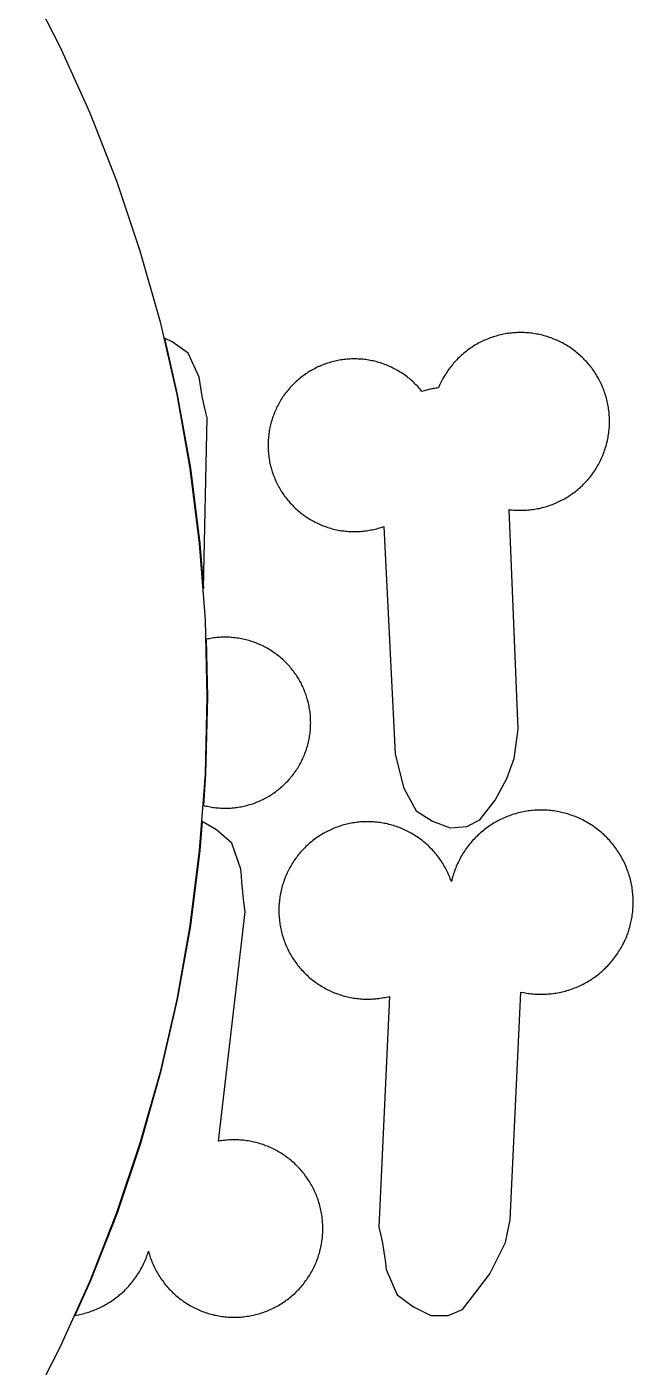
# Model space of a CAD drawing. Extents: x -246 to 246, y -104 to 199.
# Drawn here: x 176.02 to 184.8, y 80.71 to 100.11 of the extents above; entities that cross this region are included whole.
import ezdxf

# ---------------------------------------------------------------- set-up
doc = ezdxf.new("R2010")
doc.units = 0
doc.layers.add('Add_Red', color=1, linetype='Continuous')
doc.layers.add('Outline_Red', color=1, linetype='Continuous')

msp = doc.modelspace()

# ---------------------------------------------------------------- linework, layer by layer
at = {"layer": 'Add_Red'}
for points in [[(182.389, 88.537), (182.578, 88.637), (182.799, 88.918), (182.966, 89.234), (183.074, 89.522), (183.133, 89.946), (182.999, 93.125), (183.021, 93.123), (183.044, 93.12), (183.066, 93.118), (183.088, 93.117), (183.111, 93.116), (183.133, 93.115), (183.168, 93.114), (183.19, 93.115), (183.213, 93.115), (183.235, 93.116), (183.257, 93.117), (183.28, 93.119), (183.302, 93.121), (183.324, 93.124), (183.347, 93.127), (183.369, 93.13), (183.391, 93.134), (183.413, 93.138), (183.435, 93.142), (183.457, 93.147), (183.479, 93.153), (183.501, 93.158), (183.522, 93.164), (183.544, 93.171), (183.565, 93.177), (183.586, 93.184), (183.607, 93.192), (183.628, 93.2), (183.649, 93.208), (183.67, 93.217), (183.691, 93.225), (183.711, 93.235), (183.731, 93.244), (183.751, 93.254), (183.771, 93.265), (183.791, 93.276), (183.811, 93.287), (183.83, 93.298), (183.849, 93.31), (183.868, 93.322), (183.887, 93.334), (183.905, 93.347), (183.923, 93.36), (183.941, 93.373), (183.959, 93.387), (183.977, 93.401), (183.994, 93.415), (184.011, 93.43), (184.028, 93.445), (184.045, 93.46), (184.061, 93.475), (184.077, 93.491), (184.093, 93.507), (184.108, 93.523), (184.123, 93.54), (184.138, 93.556), (184.153, 93.574), (184.167, 93.591), (184.181, 93.608), (184.195, 93.626), (184.208, 93.644), (184.221, 93.663), (184.234, 93.681), (184.246, 93.7), (184.258, 93.719), (184.27, 93.738), (184.281, 93.757), (184.292, 93.777), (184.303, 93.796), (184.313, 93.816), (184.323, 93.836), (184.333, 93.857), (184.342, 93.877), (184.351, 93.898), (184.36, 93.918), (184.368, 93.939), (184.376, 93.96), (184.383, 93.981), (184.39, 94.003), (184.397, 94.024), (184.404, 94.046), (184.41, 94.067), (184.415, 94.089), (184.423, 94.124), (184.428, 94.146), (184.432, 94.168), (184.436, 94.19), (184.44, 94.212), (184.443, 94.234), (184.445, 94.257), (184.448, 94.279), (184.45, 94.301), (184.451, 94.324), (184.452, 94.346), (184.453, 94.369), (184.453, 94.4), (184.453, 94.422), (184.453, 94.445), (184.452, 94.467), (184.45, 94.49), (184.448, 94.512), (184.446, 94.534), (184.444, 94.557), (184.441, 94.579), (184.438, 94.601), (184.434, 94.623), (184.43, 94.645), (184.425, 94.667), (184.42, 94.689), (184.415, 94.711), (184.41, 94.733), (184.404, 94.754), (184.397, 94.776), (184.39, 94.797), (184.383, 94.818), (184.376, 94.84), (184.368, 94.861), (184.36, 94.882), (184.351, 94.902), (184.342, 94.923), (184.333, 94.943), (184.323, 94.963), (184.313, 94.984), (184.303, 95.003), (184.292, 95.023), (184.281, 95.043), (184.27, 95.062), (184.258, 95.081), (184.246, 95.1), (184.234, 95.119), (184.221, 95.137), (184.208, 95.156), (184.195, 95.174), (184.181, 95.191), (184.167, 95.209), (184.153, 95.226), (184.138, 95.243), (184.123, 95.26), (184.108, 95.277), (184.093, 95.293), (184.077, 95.309), (184.061, 95.325), (184.045, 95.34), (184.028, 95.355), (184.011, 95.37), (183.994, 95.385), (183.977, 95.399), (183.959, 95.413), (183.941, 95.427), (183.923, 95.44), (183.905, 95.453), (183.887, 95.466), (183.868, 95.478), (183.849, 95.49), (183.83, 95.502), (183.811, 95.513), (183.791, 95.524), (183.771, 95.535), (183.751, 95.545), (183.731, 95.555), (183.711, 95.565), (183.691, 95.574), (183.67, 95.583), (183.649, 95.592), (183.628, 95.6), (183.607, 95.608), (183.586, 95.615), (183.549, 95.628), (183.528, 95.634), (183.506, 95.64), (183.484, 95.646), (183.463, 95.651), (183.441, 95.656), (183.419, 95.661), (183.397, 95.665), (183.375, 95.669), (183.352, 95.672), (183.33, 95.675), (183.308, 95.678), (183.286, 95.68), (183.263, 95.682), (183.241, 95.683), (183.218, 95.685), (183.196, 95.685), (183.168, 95.686), (183.145, 95.685), (183.123, 95.685), (183.1, 95.684), (183.078, 95.682), (183.056, 95.681), (183.033, 95.678), (183.011, 95.676), (182.989, 95.673), (182.967, 95.67), (182.945, 95.666), (182.922, 95.662), (182.9, 95.657), (182.879, 95.653), (182.857, 95.647), (182.835, 95.642), (182.813, 95.636), (182.792, 95.629), (182.77, 95.623), (182.749, 95.615), (182.728, 95.608), (182.707, 95.6), (182.686, 95.592), (182.665, 95.583), (182.645, 95.574), (182.624, 95.565), (182.604, 95.555), (182.584, 95.545), (182.564, 95.535), (182.544, 95.524), (182.525, 95.513), (182.506, 95.502), (182.486, 95.49), (182.468, 95.478), (182.449, 95.466), (182.43, 95.453), (182.412, 95.44), (182.394, 95.427), (182.376, 95.413), (182.359, 95.399), (182.341, 95.385), (182.324, 95.37), (182.308, 95.355), (182.291, 95.34), (182.275, 95.325), (182.259, 95.309), (182.243, 95.293), (182.228, 95.277), (182.212, 95.26), (182.197, 95.243), (182.183, 95.226), (182.169, 95.209), (182.155, 95.191), (182.141, 95.174), (182.128, 95.156), (182.115, 95.137), (182.102, 95.119), (182.09, 95.1), (182.077, 95.081), (182.066, 95.062), (182.054, 95.043), (182.043, 95.023), (182.033, 95.003), (182.022, 94.984), (182.012, 94.963), (182.003, 94.943), (181.993, 94.923), (181.977, 94.884), (181.959, 94.882), (181.942, 94.88), (181.925, 94.878), (181.907, 94.875), (181.89, 94.872), (181.873, 94.869), (181.856, 94.865), (181.839, 94.861), (181.822, 94.857), (181.805, 94.853), (181.788, 94.848), (181.771, 94.843), (181.739, 94.832), (181.725, 94.849), (181.711, 94.866), (181.697, 94.882), (181.682, 94.899), (181.668, 94.915), (181.652, 94.93), (181.637, 94.946), (181.621, 94.961), (181.605, 94.976), (181.589, 94.99), (181.573, 95.005), (181.556, 95.019), (181.539, 95.032), (181.522, 95.046), (181.505, 95.059), (181.487, 95.072), (181.469, 95.084), (181.451, 95.097), (181.433, 95.108), (181.414, 95.12), (181.396, 95.131), (181.377, 95.142), (181.358, 95.153), (181.338, 95.163), (181.319, 95.173), (181.299, 95.183), (181.28, 95.192), (181.26, 95.201), (181.24, 95.209), (181.219, 95.217), (181.199, 95.225), (181.179, 95.233), (181.158, 95.24), (181.137, 95.247), (181.116, 95.253), (181.095, 95.259), (181.074, 95.265), (181.053, 95.27), (181.032, 95.275), (181.011, 95.279), (180.989, 95.284), (180.968, 95.287), (180.946, 95.291), (180.925, 95.294), (180.903, 95.296), (180.881, 95.299), (180.859, 95.301), (180.838, 95.302), (180.816, 95.303), (180.794, 95.304), (180.761, 95.305), (180.739, 95.304), (180.717, 95.304), (180.695, 95.303), (180.673, 95.302), (180.652, 95.3), (180.63, 95.298), (180.608, 95.295), (180.587, 95.292), (180.565, 95.289), (180.544, 95.286), (180.522, 95.282), (180.501, 95.277), (180.48, 95.273), (180.458, 95.267), (180.437, 95.262), (180.416, 95.256), (180.395, 95.25), (180.375, 95.243), (180.354, 95.237), (180.333, 95.229), (180.313, 95.222), (180.293, 95.214), (180.272, 95.205), (180.252, 95.197), (180.233, 95.188), (180.213, 95.178), (180.193, 95.168), (180.174, 95.158), (180.155, 95.148), (180.136, 95.137), (180.117, 95.126), (180.093, 95.112), (180.075, 95.1), (180.057, 95.088), (180.039, 95.075), (180.021, 95.062), (180.004, 95.049), (179.987, 95.036), (179.97, 95.022), (179.953, 95.008), (179.936, 94.994), (179.92, 94.98), (179.904, 94.965), (179.888, 94.95), (179.873, 94.934), (179.858, 94.919), (179.843, 94.903), (179.828, 94.887), (179.814, 94.87), (179.8, 94.854), (179.786, 94.837), (179.772, 94.82), (179.759, 94.802), (179.746, 94.785), (179.734, 94.767), (179.721, 94.749), (179.709, 94.731), (179.698, 94.712), (179.687, 94.694), (179.676, 94.675), (179.665, 94.656), (179.655, 94.636), (179.645, 94.617), (179.635, 94.597), (179.626, 94.578), (179.617, 94.558), (179.608, 94.538), (179.6, 94.518), (179.592, 94.497), (179.584, 94.477), (179.577, 94.456), (179.57, 94.436), (179.564, 94.415), (179.558, 94.394), (179.552, 94.373), (179.547, 94.352), (179.542, 94.33), (179.537, 94.309), (179.533, 94.288), (179.529, 94.266), (179.526, 94.245), (179.522, 94.223), (179.52, 94.201), (179.517, 94.18), (179.515, 94.158), (179.514, 94.136), (179.513, 94.115), (179.512, 94.093), (179.511, 94.055), (179.511, 94.033), (179.512, 94.012), (179.513, 93.99), (179.514, 93.968), (179.516, 93.946), (179.518, 93.925), (179.52, 93.903), (179.523, 93.881), (179.527, 93.86), (179.53, 93.838), (179.534, 93.817), (179.538, 93.795), (179.543, 93.774), (179.548, 93.753), (179.554, 93.732), (179.56, 93.711), (179.566, 93.69), (179.572, 93.669), (179.579, 93.648), (179.587, 93.628), (179.594, 93.607), (179.602, 93.587), (179.61, 93.567), (179.619, 93.547), (179.628, 93.527), (179.638, 93.506), (179.648, 93.486), (179.658, 93.467), (179.669, 93.448), (179.679, 93.429), (179.691, 93.41), (179.702, 93.391), (179.714, 93.373), (179.726, 93.355), (179.738, 93.337), (179.751, 93.319), (179.764, 93.302), (179.777, 93.284), (179.791, 93.267), (179.805, 93.251), (179.819, 93.234), (179.833, 93.218), (179.848, 93.202), (179.863, 93.186), (179.878, 93.17), (179.894, 93.155), (179.91, 93.14), (179.926, 93.125), (179.942, 93.111), (179.959, 93.097), (179.976, 93.083), (179.993, 93.069), (180.01, 93.056), (180.028, 93.043), (180.045, 93.031), (180.063, 93.018), (180.082, 93.006), (180.1, 92.995), (180.119, 92.983), (180.138, 92.972), (180.157, 92.961), (180.176, 92.951), (180.195, 92.941), (180.215, 92.931), (180.234, 92.922), (180.254, 92.913), (180.274, 92.904), (180.294, 92.896), (180.315, 92.888), (180.335, 92.88), (180.356, 92.873), (180.376, 92.866), (180.397, 92.86), (180.418, 92.854), (180.439, 92.848), (180.46, 92.842), (180.481, 92.837), (180.503, 92.833), (180.524, 92.828), (180.546, 92.824), (180.567, 92.821), (180.589, 92.818), (180.61, 92.815), (180.632, 92.812), (180.654, 92.81), (180.675, 92.809), (180.697, 92.807), (180.719, 92.806), (180.761, 92.806), (180.782, 92.806), (180.804, 92.806), (180.826, 92.807), (180.848, 92.809), (180.87, 92.81), (180.891, 92.812), (180.913, 92.815), (180.935, 92.818), (180.956, 92.821), (180.978, 92.825), (180.999, 92.829), (181.02, 92.833), (181.042, 92.838), (181.063, 92.843), (181.084, 92.848), (181.105, 92.854), (181.126, 92.86), (181.147, 92.867), (181.186, 92.88), (181.349, 89.59), (181.469, 89.102), (181.653, 88.764), (181.892, 88.614), (182.146, 88.518), (182.389, 88.537)], [(178.629, 94.451), (178.597, 94.585), (178.577, 94.675), (178.559, 94.766), (178.542, 94.857), (178.527, 94.948), (178.514, 95.039), (178.352, 95.388), (178.124, 95.553), (178.011, 95.605), (178.197, 94.791), (178.387, 93.722), (178.524, 92.634), (178.574, 91.981), (178.629, 94.451)], [(178.928, 88.804), (178.95, 88.805), (178.971, 88.806), (178.993, 88.808), (179.014, 88.81), (179.036, 88.812), (179.057, 88.815), (179.078, 88.818), (179.1, 88.821), (179.121, 88.825), (179.142, 88.829), (179.163, 88.834), (179.184, 88.839), (179.205, 88.844), (179.226, 88.85), (179.247, 88.856), (179.267, 88.862), (179.288, 88.869), (179.314, 88.878), (179.334, 88.886), (179.354, 88.894), (179.374, 88.902), (179.394, 88.911), (179.413, 88.92), (179.433, 88.929), (179.452, 88.938), (179.471, 88.948), (179.49, 88.959), (179.509, 88.969), (179.528, 88.98), (179.546, 88.992), (179.564, 89.003), (179.582, 89.015), (179.6, 89.027), (179.618, 89.04), (179.635, 89.053), (179.652, 89.066), (179.669, 89.079), (179.686, 89.093), (179.702, 89.107), (179.718, 89.121), (179.734, 89.136), (179.75, 89.151), (179.765, 89.166), (179.78, 89.181), (179.795, 89.197), (179.81, 89.213), (179.824, 89.229), (179.838, 89.246), (179.852, 89.262), (179.865, 89.279), (179.879, 89.296), (179.891, 89.314), (179.904, 89.331), (179.916, 89.349), (179.928, 89.367), (179.94, 89.385), (179.951, 89.404), (179.962, 89.422), (179.973, 89.441), (179.983, 89.46), (179.993, 89.479), (180.002, 89.498), (180.012, 89.518), (180.021, 89.538), (180.029, 89.557), (180.038, 89.577), (180.045, 89.597), (180.053, 89.618), (180.06, 89.638), (180.067, 89.658), (180.074, 89.679), (180.08, 89.7), (180.085, 89.721), (180.091, 89.741), (180.096, 89.762), (180.101, 89.783), (180.105, 89.805), (180.109, 89.826), (180.112, 89.847), (180.116, 89.869), (180.118, 89.89), (180.121, 89.911), (180.123, 89.933), (180.125, 89.954), (180.126, 89.976), (180.127, 89.997), (180.127, 90.019), (180.128, 90.041), (180.127, 90.066), (180.127, 90.088), (180.126, 90.11), (180.124, 90.131), (180.123, 90.153), (180.12, 90.174), (180.118, 90.196), (180.115, 90.217), (180.112, 90.238), (180.108, 90.26), (180.104, 90.281), (180.1, 90.302), (180.095, 90.323), (180.09, 90.344), (180.084, 90.365), (180.079, 90.386), (180.072, 90.406), (180.06, 90.443), (180.053, 90.464), (180.045, 90.484), (180.038, 90.504), (180.029, 90.524), (180.021, 90.544), (180.012, 90.563), (180.002, 90.583), (179.993, 90.602), (179.983, 90.621), (179.973, 90.64), (179.962, 90.659), (179.951, 90.678), (179.94, 90.696), (179.928, 90.714), (179.916, 90.732), (179.904, 90.75), (179.891, 90.768), (179.879, 90.785), (179.865, 90.802), (179.852, 90.819), (179.838, 90.836), (179.824, 90.852), (179.81, 90.868), (179.795, 90.884), (179.78, 90.9), (179.765, 90.915), (179.75, 90.931), (179.734, 90.945), (179.718, 90.96), (179.702, 90.974), (179.686, 90.988), (179.669, 91.002), (179.652, 91.015), (179.635, 91.029), (179.618, 91.041), (179.6, 91.054), (179.582, 91.066), (179.564, 91.078), (179.546, 91.09), (179.528, 91.101), (179.509, 91.112), (179.49, 91.123), (179.471, 91.133), (179.452, 91.143), (179.433, 91.153), (179.413, 91.162), (179.394, 91.171), (179.374, 91.179), (179.354, 91.188), (179.334, 91.196), (179.314, 91.203), (179.293, 91.21), (179.273, 91.217), (179.252, 91.224), (179.232, 91.23), (179.211, 91.236), (179.19, 91.241), (179.169, 91.246), (179.148, 91.251), (179.127, 91.255), (179.105, 91.259), (179.084, 91.262), (179.063, 91.266), (179.041, 91.268), (179.02, 91.271), (178.998, 91.273), (178.977, 91.275), (178.955, 91.276), (178.934, 91.277), (178.912, 91.278), (178.891, 91.278), (178.855, 91.277), (178.833, 91.276), (178.812, 91.275), (178.79, 91.274), (178.769, 91.272), (178.747, 91.269), (178.726, 91.267), (178.704, 91.264), (178.683, 91.26), (178.662, 91.256), (178.641, 91.252), (178.619, 91.248), (178.615, 91.246), (178.636, 90.413), (178.607, 89.296), (178.574, 88.845), (178.591, 88.84), (178.612, 88.835), (178.633, 88.831), (178.655, 88.826), (178.676, 88.822), (178.697, 88.819), (178.718, 88.816), (178.74, 88.813), (178.761, 88.81), (178.783, 88.808), (178.804, 88.807), (178.826, 88.805), (178.847, 88.804), (178.869, 88.804), (178.891, 88.804), (178.928, 88.804)], [(182.324, 81.548), (182.554, 81.844), (182.719, 82.068), (182.949, 82.52), (183.017, 82.848), (183.172, 86.143), (183.209, 86.136), (183.232, 86.131), (183.255, 86.128), (183.278, 86.124), (183.301, 86.121), (183.324, 86.119), (183.347, 86.116), (183.371, 86.114), (183.394, 86.113), (183.417, 86.112), (183.44, 86.111), (183.464, 86.111), (183.493, 86.112), (183.517, 86.112), (183.54, 86.113), (183.563, 86.115), (183.586, 86.117), (183.609, 86.119), (183.632, 86.122), (183.655, 86.125), (183.678, 86.129), (183.701, 86.133), (183.724, 86.137), (183.747, 86.142), (183.77, 86.147), (183.792, 86.152), (183.815, 86.158), (183.837, 86.165), (183.859, 86.171), (183.882, 86.178), (183.904, 86.186), (183.925, 86.194), (183.947, 86.202), (183.969, 86.211), (183.99, 86.22), (184.012, 86.229), (184.033, 86.239), (184.054, 86.249), (184.074, 86.259), (184.095, 86.27), (184.115, 86.281), (184.136, 86.293), (184.156, 86.305), (184.175, 86.317), (184.195, 86.33), (184.214, 86.343), (184.233, 86.356), (184.252, 86.37), (184.271, 86.383), (184.289, 86.398), (184.307, 86.412), (184.325, 86.427), (184.343, 86.442), (184.36, 86.458), (184.377, 86.474), (184.394, 86.49), (184.41, 86.506), (184.427, 86.523), (184.443, 86.54), (184.458, 86.557), (184.474, 86.574), (184.489, 86.592), (184.503, 86.61), (184.518, 86.629), (184.532, 86.647), (184.546, 86.666), (184.559, 86.685), (184.572, 86.704), (184.585, 86.724), (184.597, 86.743), (184.609, 86.763), (184.621, 86.783), (184.632, 86.803), (184.643, 86.824), (184.654, 86.845), (184.664, 86.866), (184.674, 86.887), (184.684, 86.908), (184.693, 86.929), (184.702, 86.951), (184.71, 86.972), (184.718, 86.994), (184.726, 87.016), (184.733, 87.038), (184.74, 87.06), (184.746, 87.083), (184.752, 87.105), (184.758, 87.128), (184.764, 87.15), (184.772, 87.19), (184.776, 87.212), (184.78, 87.235), (184.783, 87.258), (184.786, 87.281), (184.789, 87.305), (184.791, 87.328), (184.793, 87.351), (184.794, 87.374), (184.795, 87.397), (184.796, 87.421), (184.796, 87.444), (184.796, 87.472), (184.795, 87.495), (184.794, 87.518), (184.793, 87.541), (184.791, 87.564), (184.788, 87.588), (184.786, 87.611), (184.783, 87.634), (184.779, 87.657), (184.775, 87.68), (184.771, 87.702), (184.766, 87.725), (184.761, 87.748), (184.756, 87.771), (184.75, 87.793), (184.743, 87.815), (184.737, 87.838), (184.73, 87.86), (184.722, 87.882), (184.714, 87.904), (184.706, 87.926), (184.698, 87.947), (184.689, 87.969), (184.679, 87.99), (184.669, 88.011), (184.659, 88.032), (184.649, 88.053), (184.638, 88.073), (184.627, 88.094), (184.615, 88.114), (184.604, 88.134), (184.591, 88.154), (184.579, 88.173), (184.566, 88.193), (184.553, 88.212), (184.539, 88.231), (184.525, 88.249), (184.511, 88.268), (184.496, 88.286), (184.482, 88.304), (184.466, 88.321), (184.451, 88.339), (184.435, 88.356), (184.419, 88.373), (184.403, 88.389), (184.386, 88.406), (184.369, 88.421), (184.352, 88.437), (184.335, 88.452), (184.317, 88.468), (184.299, 88.482), (184.281, 88.497), (184.262, 88.511), (184.243, 88.525), (184.224, 88.538), (184.205, 88.551), (184.186, 88.564), (184.166, 88.576), (184.146, 88.588), (184.126, 88.6), (184.106, 88.612), (184.085, 88.623), (184.065, 88.633), (184.044, 88.644), (184.023, 88.653), (184.002, 88.663), (183.98, 88.672), (183.959, 88.681), (183.937, 88.69), (183.915, 88.698), (183.893, 88.705), (183.871, 88.713), (183.849, 88.72), (183.827, 88.726), (183.804, 88.732), (183.782, 88.738), (183.759, 88.743), (183.718, 88.752), (183.695, 88.756), (183.672, 88.76), (183.649, 88.763), (183.626, 88.767), (183.603, 88.769), (183.58, 88.771), (183.557, 88.773), (183.533, 88.775), (183.51, 88.776), (183.487, 88.776), (183.464, 88.776), (183.438, 88.776), (183.415, 88.776), (183.391, 88.775), (183.368, 88.773), (183.345, 88.771), (183.322, 88.769), (183.299, 88.766), (183.276, 88.763), (183.253, 88.76), (183.23, 88.756), (183.207, 88.752), (183.184, 88.747), (183.162, 88.742), (183.139, 88.736), (183.116, 88.73), (183.094, 88.724), (183.072, 88.718), (183.05, 88.711), (183.027, 88.703), (183.006, 88.695), (182.984, 88.687), (182.962, 88.679), (182.941, 88.67), (182.919, 88.66), (182.898, 88.651), (182.877, 88.641), (182.856, 88.63), (182.836, 88.619), (182.815, 88.608), (182.795, 88.597), (182.775, 88.585), (182.755, 88.573), (182.736, 88.56), (182.716, 88.547), (182.697, 88.534), (182.678, 88.521), (182.66, 88.507), (182.641, 88.493), (182.623, 88.478), (182.605, 88.463), (182.588, 88.448), (182.57, 88.433), (182.553, 88.417), (182.536, 88.401), (182.52, 88.384), (182.503, 88.368), (182.487, 88.351), (182.472, 88.334), (182.456, 88.316), (182.441, 88.299), (182.426, 88.281), (182.412, 88.262), (182.398, 88.244), (182.384, 88.225), (182.371, 88.206), (182.357, 88.187), (182.345, 88.168), (182.332, 88.148), (182.32, 88.128), (182.308, 88.108), (182.297, 88.088), (182.286, 88.067), (182.275, 88.047), (182.265, 88.026), (182.255, 88.005), (182.245, 87.984), (182.236, 87.962), (182.227, 87.941), (182.219, 87.919), (182.21, 87.897), (182.203, 87.875), (182.195, 87.853), (182.188, 87.831), (182.182, 87.809), (182.176, 87.786), (182.17, 87.764), (182.165, 87.741), (182.157, 87.763), (182.149, 87.784), (182.141, 87.805), (182.132, 87.826), (182.123, 87.846), (182.114, 87.867), (182.104, 87.887), (182.094, 87.907), (182.084, 87.927), (182.073, 87.947), (182.062, 87.966), (182.051, 87.986), (182.039, 88.005), (182.027, 88.023), (182.015, 88.042), (182.002, 88.061), (181.989, 88.079), (181.976, 88.097), (181.962, 88.115), (181.948, 88.132), (181.934, 88.149), (181.919, 88.167), (181.904, 88.183), (181.889, 88.2), (181.874, 88.216), (181.858, 88.232), (181.842, 88.248), (181.826, 88.263), (181.809, 88.278), (181.793, 88.293), (181.776, 88.308), (181.758, 88.322), (181.741, 88.336), (181.723, 88.35), (181.705, 88.363), (181.687, 88.376), (181.668, 88.389), (181.65, 88.401), (181.631, 88.413), (181.612, 88.425), (181.592, 88.436), (181.573, 88.447), (181.553, 88.458), (181.533, 88.468), (181.513, 88.478), (181.493, 88.488), (181.473, 88.497), (181.452, 88.506), (181.431, 88.515), (181.411, 88.523), (181.39, 88.531), (181.368, 88.538), (181.347, 88.545), (181.326, 88.552), (181.304, 88.558), (181.283, 88.564), (181.261, 88.57), (181.239, 88.575), (181.217, 88.58), (181.195, 88.584), (181.173, 88.589), (181.151, 88.592), (181.129, 88.596), (181.107, 88.598), (181.085, 88.601), (181.062, 88.603), (181.04, 88.605), (181.018, 88.606), (180.995, 88.607), (180.973, 88.608), (180.95, 88.608), (180.919, 88.608), (180.896, 88.607), (180.874, 88.606), (180.852, 88.604), (180.829, 88.602), (180.807, 88.6), (180.785, 88.597), (180.763, 88.594), (180.74, 88.591), (180.718, 88.587), (180.696, 88.583), (180.674, 88.578), (180.653, 88.573), (180.631, 88.568), (180.609, 88.562), (180.588, 88.556), (180.566, 88.549), (180.533, 88.538), (180.511, 88.531), (180.49, 88.523), (180.47, 88.515), (180.449, 88.506), (180.428, 88.497), (180.408, 88.488), (180.388, 88.478), (180.368, 88.468), (180.348, 88.458), (180.328, 88.447), (180.309, 88.436), (180.289, 88.425), (180.27, 88.413), (180.251, 88.401), (180.233, 88.389), (180.214, 88.376), (180.196, 88.363), (180.178, 88.35), (180.16, 88.336), (180.143, 88.322), (180.125, 88.308), (180.108, 88.293), (180.092, 88.278), (180.075, 88.263), (180.059, 88.248), (180.043, 88.232), (180.027, 88.216), (180.012, 88.2), (179.997, 88.183), (179.982, 88.167), (179.967, 88.149), (179.953, 88.132), (179.939, 88.115), (179.925, 88.097), (179.912, 88.079), (179.899, 88.061), (179.886, 88.042), (179.874, 88.023), (179.862, 88.005), (179.85, 87.986), (179.839, 87.966), (179.828, 87.947), (179.817, 87.927), (179.807, 87.907), (179.797, 87.887), (179.787, 87.867), (179.778, 87.846), (179.769, 87.826), (179.76, 87.805), (179.752, 87.784), (179.744, 87.763), (179.737, 87.742), (179.73, 87.721), (179.723, 87.7), (179.717, 87.678), (179.711, 87.657), (179.705, 87.635), (179.7, 87.613), (179.695, 87.591), (179.69, 87.569), (179.686, 87.547), (179.683, 87.525), (179.679, 87.503), (179.676, 87.481), (179.674, 87.459), (179.672, 87.436), (179.67, 87.414), (179.669, 87.392), (179.668, 87.369), (179.667, 87.347), (179.667, 87.324), (179.667, 87.282), (179.668, 87.26), (179.67, 87.238), (179.671, 87.215), (179.674, 87.193), (179.676, 87.171), (179.679, 87.148), (179.682, 87.126), (179.686, 87.104), (179.69, 87.082), (179.694, 87.06), (179.699, 87.038), (179.704, 87.016), (179.71, 86.995), (179.716, 86.973), (179.723, 86.949), (179.73, 86.928), (179.737, 86.906), (179.744, 86.885), (179.752, 86.864), (179.76, 86.844), (179.769, 86.823), (179.778, 86.802), (179.787, 86.782), (179.797, 86.762), (179.807, 86.742), (179.817, 86.722), (179.828, 86.702), (179.839, 86.683), (179.85, 86.663), (179.862, 86.644), (179.874, 86.625), (179.886, 86.607), (179.899, 86.588), (179.912, 86.57), (179.925, 86.552), (179.939, 86.534), (179.953, 86.517), (179.967, 86.499), (179.982, 86.482), (179.997, 86.465), (180.012, 86.449), (180.027, 86.433), (180.043, 86.417), (180.059, 86.401), (180.075, 86.386), (180.092, 86.37), (180.108, 86.356), (180.125, 86.341), (180.143, 86.327), (180.16, 86.313), (180.178, 86.299), (180.196, 86.286), (180.214, 86.273), (180.233, 86.26), (180.251, 86.248), (180.27, 86.236), (180.289, 86.224), (180.309, 86.213), (180.328, 86.202), (180.348, 86.191), (180.368, 86.181), (180.388, 86.171), (180.408, 86.161), (180.428, 86.152), (180.449, 86.143), (180.47, 86.134), (180.49, 86.126), (180.511, 86.118), (180.533, 86.111), (180.554, 86.104), (180.575, 86.097), (180.597, 86.09), (180.618, 86.084), (180.64, 86.079), (180.662, 86.074), (180.684, 86.069), (180.706, 86.064), (180.728, 86.06), (180.75, 86.057), (180.772, 86.053), (180.794, 86.05), (180.816, 86.048), (180.839, 86.046), (180.861, 86.044), (180.883, 86.042), (180.906, 86.042), (180.928, 86.041), (180.95, 86.041), (180.98, 86.041), (181.003, 86.042), (181.025, 86.043), (181.048, 86.044), (181.07, 86.046), (181.092, 86.049), (181.114, 86.051), (181.137, 86.054), (181.159, 86.058), (181.181, 86.062), (181.203, 86.066), (181.225, 86.07), (181.247, 86.075), (181.268, 86.081), (181.116, 82.743), (181.147, 82.603), (181.165, 82.509), (181.182, 82.414), (181.197, 82.32), (181.21, 82.225), (181.222, 82.13), (181.381, 81.764), (181.614, 81.587), (181.867, 81.465), (182.12, 81.462), (182.324, 81.548)], [(179.05, 81.438), (179.073, 81.439), (179.095, 81.44), (179.117, 81.441), (179.14, 81.443), (179.162, 81.445), (179.184, 81.448), (179.206, 81.451), (179.228, 81.455), (179.251, 81.458), (179.273, 81.463), (179.294, 81.467), (179.316, 81.472), (179.352, 81.481), (179.374, 81.487), (179.396, 81.494), (179.417, 81.5), (179.438, 81.507), (179.459, 81.515), (179.48, 81.523), (179.501, 81.531), (179.522, 81.54), (179.542, 81.548), (179.563, 81.558), (179.583, 81.567), (179.603, 81.577), (179.623, 81.588), (179.643, 81.598), (179.662, 81.609), (179.681, 81.621), (179.7, 81.633), (179.719, 81.645), (179.738, 81.657), (179.756, 81.67), (179.775, 81.683), (179.793, 81.696), (179.81, 81.71), (179.828, 81.724), (179.845, 81.738), (179.862, 81.752), (179.879, 81.767), (179.896, 81.782), (179.912, 81.798), (179.928, 81.813), (179.944, 81.829), (179.959, 81.846), (179.974, 81.862), (179.989, 81.879), (180.004, 81.896), (180.018, 81.913), (180.032, 81.931), (180.045, 81.949), (180.059, 81.967), (180.072, 81.985), (180.084, 82.003), (180.097, 82.022), (180.109, 82.041), (180.121, 82.06), (180.132, 82.079), (180.143, 82.099), (180.154, 82.119), (180.164, 82.138), (180.174, 82.158), (180.184, 82.179), (180.193, 82.199), (180.202, 82.22), (180.21, 82.24), (180.219, 82.261), (180.226, 82.282), (180.234, 82.303), (180.241, 82.324), (180.248, 82.346), (180.254, 82.367), (180.26, 82.389), (180.266, 82.411), (180.271, 82.432), (180.276, 82.454), (180.28, 82.476), (180.284, 82.498), (180.288, 82.52), (180.291, 82.543), (180.294, 82.565), (180.297, 82.587), (180.299, 82.609), (180.301, 82.632), (180.302, 82.654), (180.303, 82.676), (180.304, 82.699), (180.304, 82.721), (180.303, 82.761), (180.302, 82.784), (180.301, 82.806), (180.299, 82.829), (180.297, 82.851), (180.295, 82.873), (180.292, 82.895), (180.289, 82.918), (180.285, 82.94), (180.281, 82.962), (180.277, 82.984), (180.271, 83.01), (180.266, 83.032), (180.26, 83.053), (180.254, 83.075), (180.248, 83.096), (180.241, 83.118), (180.234, 83.139), (180.226, 83.16), (180.219, 83.181), (180.21, 83.202), (180.202, 83.223), (180.193, 83.243), (180.184, 83.264), (180.174, 83.284), (180.164, 83.304), (180.154, 83.324), (180.143, 83.343), (180.132, 83.363), (180.121, 83.382), (180.109, 83.401), (180.097, 83.42), (180.084, 83.439), (180.072, 83.457), (180.059, 83.476), (180.045, 83.494), (180.032, 83.511), (180.018, 83.529), (180.004, 83.546), (179.989, 83.563), (179.974, 83.58), (179.959, 83.597), (179.944, 83.613), (179.928, 83.629), (179.912, 83.645), (179.896, 83.66), (179.879, 83.675), (179.862, 83.69), (179.845, 83.704), (179.828, 83.719), (179.81, 83.733), (179.793, 83.746), (179.775, 83.76), (179.756, 83.773), (179.738, 83.785), (179.719, 83.798), (179.7, 83.81), (179.681, 83.821), (179.662, 83.833), (179.643, 83.844), (179.623, 83.855), (179.603, 83.865), (179.583, 83.875), (179.563, 83.885), (179.542, 83.894), (179.522, 83.903), (179.501, 83.911), (179.48, 83.92), (179.459, 83.927), (179.438, 83.935), (179.417, 83.942), (179.396, 83.949), (179.374, 83.955), (179.352, 83.961), (179.331, 83.967), (179.309, 83.972), (179.287, 83.977), (179.265, 83.981), (179.243, 83.985), (179.221, 83.989), (179.199, 83.992), (179.177, 83.995), (179.154, 83.998), (179.132, 84), (179.11, 84.002), (179.087, 84.003), (179.065, 84.004), (179.043, 84.005), (179.02, 84.005), (178.992, 84.004), (178.97, 84.004), (178.947, 84.003), (178.925, 84.001), (178.902, 83.999), (178.88, 83.997), (178.858, 83.995), (178.836, 83.991), (178.814, 83.988), (178.792, 83.984), (179.181, 87.303), (179.16, 87.445), (179.149, 87.54), (179.139, 87.635), (179.131, 87.73), (179.124, 87.826), (179.119, 87.922), (178.986, 88.298), (178.766, 88.491), (178.556, 88.612), (178.524, 88.192), (178.387, 87.105), (178.197, 86.035), (177.956, 84.984), (177.665, 83.953), (177.325, 82.944), (176.938, 81.957), (176.716, 81.465), (176.737, 81.468), (176.76, 81.473), (176.783, 81.477), (176.805, 81.482), (176.828, 81.488), (176.85, 81.494), (176.873, 81.5), (176.895, 81.506), (176.917, 81.513), (176.939, 81.521), (176.961, 81.529), (176.983, 81.537), (177.005, 81.545), (177.026, 81.554), (177.047, 81.564), (177.069, 81.573), (177.09, 81.583), (177.11, 81.594), (177.131, 81.604), (177.152, 81.615), (177.172, 81.627), (177.192, 81.639), (177.212, 81.651), (177.231, 81.663), (177.251, 81.676), (177.27, 81.689), (177.289, 81.703), (177.307, 81.717), (177.326, 81.731), (177.344, 81.745), (177.362, 81.76), (177.38, 81.775), (177.397, 81.791), (177.414, 81.806), (177.431, 81.822), (177.448, 81.839), (177.464, 81.855), (177.48, 81.872), (177.496, 81.889), (177.511, 81.907), (177.526, 81.925), (177.541, 81.942), (177.555, 81.961), (177.57, 81.979), (177.583, 81.998), (177.597, 82.017), (177.61, 82.036), (177.623, 82.055), (177.635, 82.075), (177.648, 82.095), (177.659, 82.115), (177.671, 82.135), (177.682, 82.156), (177.693, 82.176), (177.703, 82.197), (177.713, 82.218), (177.723, 82.239), (177.732, 82.26), (177.741, 82.282), (177.749, 82.304), (177.757, 82.325), (177.765, 82.347), (177.773, 82.369), (177.78, 82.392), (177.786, 82.367), (177.793, 82.346), (177.799, 82.324), (177.806, 82.303), (177.814, 82.282), (177.822, 82.261), (177.83, 82.24), (177.839, 82.22), (177.848, 82.199), (177.857, 82.179), (177.866, 82.158), (177.876, 82.138), (177.887, 82.119), (177.897, 82.099), (177.909, 82.079), (177.92, 82.06), (177.932, 82.041), (177.944, 82.022), (177.956, 82.003), (177.969, 81.985), (177.982, 81.967), (177.995, 81.949), (178.009, 81.931), (178.023, 81.913), (178.037, 81.896), (178.051, 81.879), (178.066, 81.862), (178.081, 81.846), (178.097, 81.829), (178.113, 81.813), (178.128, 81.798), (178.145, 81.782), (178.161, 81.767), (178.178, 81.752), (178.195, 81.738), (178.212, 81.724), (178.23, 81.71), (178.248, 81.696), (178.266, 81.683), (178.284, 81.67), (178.302, 81.657), (178.321, 81.645), (178.34, 81.633), (178.359, 81.621), (178.378, 81.609), (178.398, 81.598), (178.418, 81.588), (178.437, 81.577), (178.457, 81.567), (178.478, 81.558), (178.498, 81.548), (178.519, 81.54), (178.539, 81.531), (178.56, 81.523), (178.581, 81.515), (178.602, 81.507), (178.624, 81.5), (178.645, 81.494), (178.666, 81.487), (178.688, 81.481), (178.71, 81.476), (178.731, 81.47), (178.753, 81.466), (178.775, 81.461), (178.797, 81.457), (178.819, 81.453), (178.842, 81.45), (178.864, 81.447), (178.886, 81.445), (178.908, 81.442), (178.931, 81.441), (178.953, 81.439), (178.975, 81.438), (178.998, 81.438), (179.02, 81.438), (179.05, 81.438)]]:
    msp.add_lwpolyline(points, dxfattribs=at)
at = {"layer": 'Outline_Red'}
for points in [[(176.019, 100.763), (176.496, 99.827), (176.929, 98.865), (177.316, 97.879), (177.656, 96.87), (177.947, 95.84), (178.188, 94.789), (178.378, 93.72), (178.515, 92.633), (178.598, 91.53), (178.626, 90.413)], [(178.626, 90.413), (178.598, 89.296), (178.515, 88.193), (178.378, 87.106), (178.188, 86.037), (177.947, 84.986), (177.656, 83.956), (177.316, 82.947), (176.929, 81.961), (176.496, 80.999), (176.019, 80.063)]]:
    msp.add_lwpolyline(points, dxfattribs=at)

doc.saveas('drawing.dxf')
